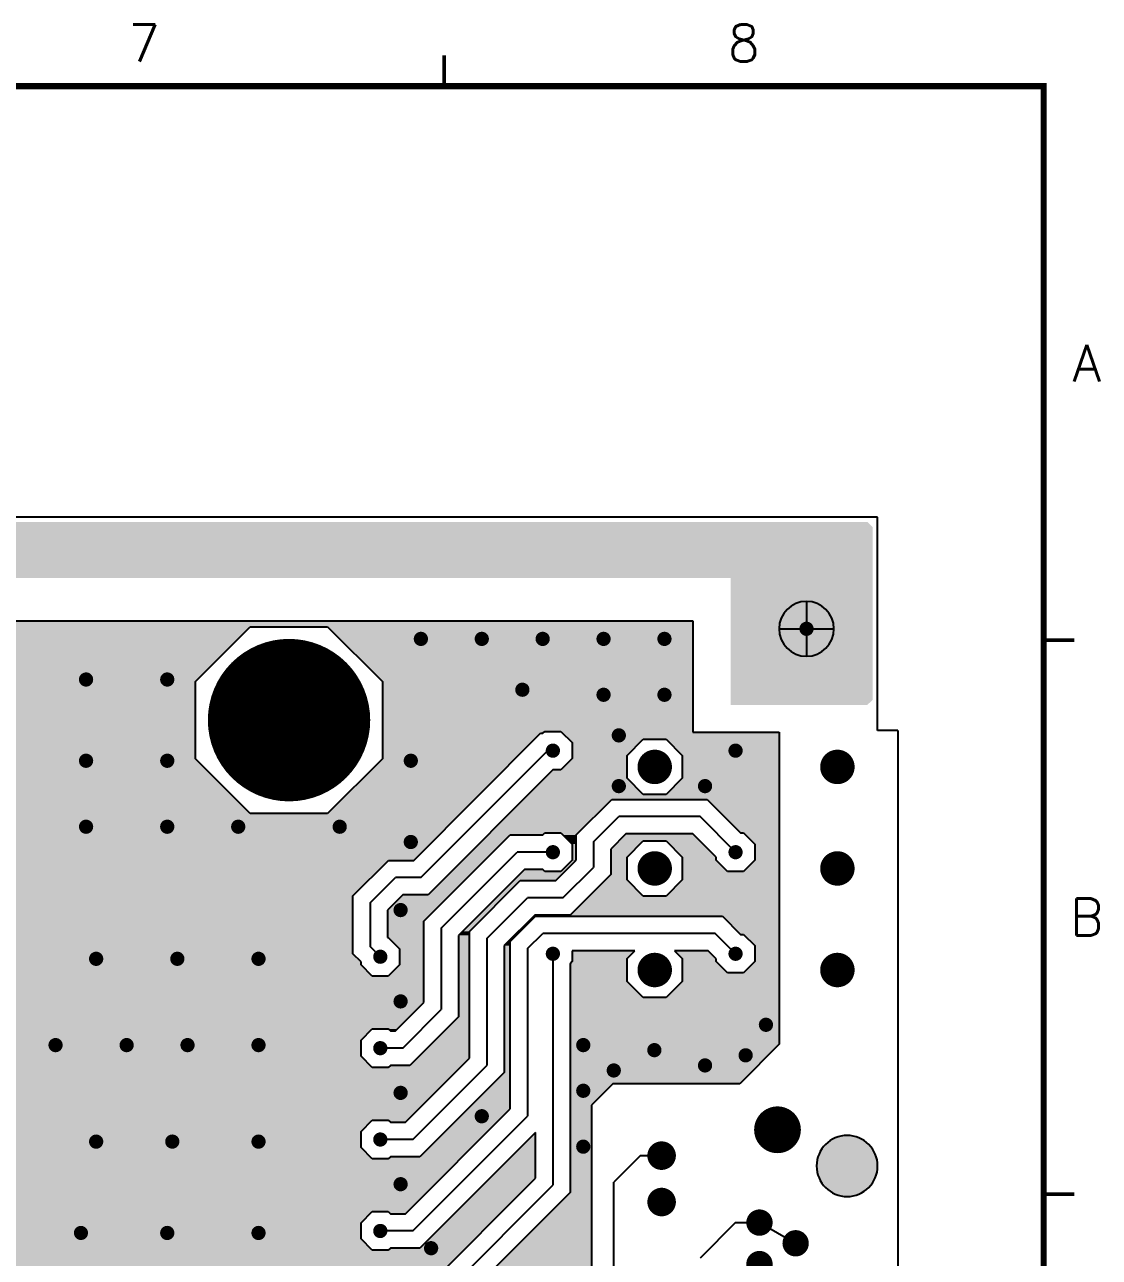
# Model space of a CAD drawing. Extents: x 295 to 953, y 10 to 290.
# Drawn here: x 799.1 to 886.5, y 189.9 to 290 of the extents above; entities that cross this region are included whole.
import ezdxf
from ezdxf.enums import TextEntityAlignment as Align

# ---------------------------------------------------------------- set-up
doc = ezdxf.new("R2010")
doc.units = 0
doc.header["$LTSCALE"] = 5
doc.header["$MEASUREMENT"] = 0
doc.layers.get('0').update_dxf_attribs({"linetype": 'CONTINUOUS', "lineweight": 25})
for name, color, linetype in [('19_SOLD_GBR', 4, 'CONTINUOUS'), ('문자', 4, 'CONTINUOUS'), ('테두리', 3, 'CONTINUOUS')]:
    doc.layers.add(name, color=color, linetype=linetype)
doc.styles.get("Standard").update_dxf_attribs({"font": 'simplex.shx'})

# ---------------------------------------------------------------- blocks, each defined once
blk = doc.blocks.new('C')
at = {"layer": '테두리'}
blk.add_line((405, 285), (405, 15), dxfattribs=at)
for points, const_width in [([(356.25, 287.5), (356.25, 285)], 0.3), ([(15, 285), (15, 15), (405, 15), (405, 285), (15, 285)], 0.5), ([(407.5, 240), (405, 240)], 0.3), ([(407.5, 195), (405, 195)], 0.3)]:
    blk.add_lwpolyline(points, dxfattribs=dict(at, const_width=const_width))
at = {"layer": '문자'}
for s, p in [('7', (331.88, 288.5)), ('8', (380.62, 288.5)), ('A', (408.5, 262.5)), ('B', (408.5, 217.5))]:
    blk.add_text(s, height=3, dxfattribs=at).set_placement(p, align=Align.MIDDLE)

msp = doc.modelspace()

# ---------------------------------------------------------------- hatches: boundary and pattern name
at = {"linetype": 'Continuous'}
h = msp.add_hatch(color=256, dxfattribs=at)
h.dxf.hatch_style = 1
h.paths.add_polyline_path([(863.53, 197.28, 1), (868.48, 197.28, 1)])

# ---------------------------------------------------------------- linework, layer by layer
for points, const_width in [([(862.99, 240.92, -1), (862.41, 240.92, -1)], 0.577), ([(831.64, 240.1, -1), (831.06, 240.1, -1)], 0.577), ([(836.59, 240.1, -1), (836.01, 240.1, -1)], 0.577), ([(841.54, 240.1, -1), (840.96, 240.1, -1)], 0.577), ([(846.49, 240.1, -1), (845.91, 240.1, -1)], 0.577), ([(851.44, 240.1, -1), (850.86, 240.1, -1)], 0.577), ([(823.93, 233.5, -1), (817.33, 233.5, -1)], 6.6), ([(804.42, 236.8, -1), (803.84, 236.8, -1)], 0.577), ([(811.02, 236.8, -1), (810.44, 236.8, -1)], 0.577), ([(839.89, 235.97, -1), (839.31, 235.97, -1)], 0.577), ([(846.49, 235.56, -1), (845.91, 235.56, -1)], 0.577), ([(851.44, 235.56, -1), (850.86, 235.56, -1)], 0.577), ([(847.73, 232.26, -1), (847.15, 232.26, -1)], 0.577), ([(842.37, 231.02, -1), (841.79, 231.02, -1)], 0.577), ([(857.22, 231.02, -1), (856.64, 231.02, -1)], 0.577), ([(804.42, 230.2, -1), (803.84, 230.2, -1)], 0.577), ([(811.02, 230.2, -1), (810.44, 230.2, -1)], 0.577), ([(830.82, 230.2, -1), (830.24, 230.2, -1)], 0.577), ([(851.06, 229.7, -1), (849.66, 229.7, -1)], 1.4), ([(865.91, 229.7, -1), (864.51, 229.7, -1)], 1.4), ([(847.73, 228.14, -1), (847.15, 228.14, -1)], 0.577), ([(854.74, 228.14, -1), (854.16, 228.14, -1)], 0.577), ([(804.42, 224.84, -1), (803.84, 224.84, -1)], 0.577), ([(811.02, 224.84, -1), (810.44, 224.84, -1)], 0.577), ([(816.79, 224.84, -1), (816.21, 224.84, -1)], 0.577), ([(825.04, 224.84, -1), (824.46, 224.84, -1)], 0.577), ([(830.82, 223.6, -1), (830.24, 223.6, -1)], 0.577), ([(842.37, 222.77, -1), (841.79, 222.77, -1)], 0.577), ([(857.22, 222.77, -1), (856.64, 222.77, -1)], 0.577), ([(851.06, 221.45, -1), (849.66, 221.45, -1)], 1.4), ([(865.91, 221.45, -1), (864.51, 221.45, -1)], 1.4), ([(829.99, 218.07, -1), (829.41, 218.07, -1)], 0.577), ([(805.24, 214.11, -1), (804.66, 214.11, -1)], 0.577), ([(811.84, 214.11, -1), (811.26, 214.11, -1)], 0.577), ([(818.44, 214.11, -1), (817.86, 214.11, -1)], 0.577), ([(828.34, 214.28, -1), (827.76, 214.28, -1)], 0.577), ([(842.37, 214.52, -1), (841.79, 214.52, -1)], 0.577), ([(851.06, 213.2, -1), (849.66, 213.2, -1)], 1.4), ([(857.22, 214.52, -1), (856.64, 214.52, -1)], 0.577), ([(865.91, 213.2, -1), (864.51, 213.2, -1)], 1.4), ([(829.99, 210.65, -1), (829.41, 210.65, -1)], 0.577), ([(859.69, 208.75, -1), (859.11, 208.75, -1)], 0.577), ([(801.94, 207.1, -1), (801.36, 207.1, -1)], 0.577), ([(807.72, 207.1, -1), (807.14, 207.1, -1)], 0.577), ([(812.67, 207.1, -1), (812.09, 207.1, -1)], 0.577), ([(818.44, 207.1, -1), (817.86, 207.1, -1)], 0.577), ([(828.34, 206.85, -1), (827.76, 206.85, -1)], 0.577), ([(844.84, 207.1, -1), (844.26, 207.1, -1)], 0.577), ([(850.62, 206.69, -1), (850.04, 206.69, -1)], 0.577), ([(858.04, 206.27, -1), (857.46, 206.27, -1)], 0.577), ([(847.32, 205.04, -1), (846.74, 205.04, -1)], 0.577), ([(854.74, 205.45, -1), (854.16, 205.45, -1)], 0.577), ([(829.99, 203.22, -1), (829.41, 203.22, -1)], 0.577), ([(844.84, 203.39, -1), (844.26, 203.39, -1)], 0.577), ([(836.59, 201.32, -1), (836.01, 201.32, -1)], 0.577), ([(861.29, 200.22, -1), (859.39, 200.22, -1)], 1.9), ([(805.24, 199.26, -1), (804.66, 199.26, -1)], 0.577), ([(811.43, 199.26, -1), (810.85, 199.26, -1)], 0.577), ([(818.44, 199.26, -1), (817.86, 199.26, -1)], 0.577), ([(828.34, 199.43, -1), (827.76, 199.43, -1)], 0.577), ([(844.84, 198.85, -1), (844.26, 198.85, -1)], 0.577), ([(851.5, 198.12, -1), (850.34, 198.12, -1)], 1.16), ([(829.99, 195.8, -1), (829.41, 195.8, -1)], 0.577), ([(851.5, 194.35, -1), (850.34, 194.35, -1)], 1.16), ([(859.41, 192.68, -1), (858.34, 192.68, -1)], 1.07), ([(804, 191.84, -1), (803.43, 191.84, -1)], 0.577), ([(811.02, 191.84, -1), (810.44, 191.84, -1)], 0.577), ([(818.44, 191.84, -1), (817.86, 191.84, -1)], 0.577), ([(828.34, 192, -1), (827.76, 192, -1)], 0.577), ([(862.35, 191, -1), (861.28, 191, -1)], 1.07), ([(832.47, 190.6, -1), (831.89, 190.6, -1)], 0.577), ([(859.41, 189.31, -1), (858.34, 189.31, -1)], 1.07)]:
    msp.add_lwpolyline(points, format="xyb", close=True, dxfattribs=dict(const_width=const_width))
at = {"layer": '19_SOLD_GBR', "color": 7}
for p, q in [((868.48, 250), (508.78, 250)), ((868.48, 232.67), (868.48, 250)), ((862.7, 243.15), (862.7, 238.7)), ((520.4, 241.58), (853.46, 241.58)), ((853.46, 241.58), (853.46, 232.51)), ((813.04, 236.64), (817.48, 241.09)), ((817.48, 241.09), (823.77, 241.09)), ((823.77, 241.09), (828.22, 236.64)), ((860.48, 240.92), (864.93, 240.92)), ((813.04, 230.36), (813.04, 236.64)), ((828.22, 236.64), (828.22, 230.36)), ((830.77, 222.11), (841.08, 232.43)), ((841.08, 232.43), (841.26, 232.43)), ((841.26, 232.43), (841.43, 232.59)), ((841.43, 232.59), (842.73, 232.59)), ((842.73, 232.59), (843.65, 231.68)), ((853.46, 232.51), (860.48, 232.51)), ((860.48, 232.51), (860.48, 207.17)), ((870.13, 232.67), (868.48, 232.67)), ((870.13, 232.67), (870.13, 102.32)), ((843.65, 231.68), (843.65, 230.38)), ((848.12, 230.63), (849.43, 231.95)), ((849.43, 231.95), (851.29, 231.95)), ((851.29, 231.95), (852.6, 230.63)), ((817.48, 225.91), (813.04, 230.36)), ((828.22, 230.36), (823.77, 225.91)), ((831.35, 220.71), (841.67, 231.02)), ((842.08, 231.02), (841.67, 231.02)), ((843.65, 230.38), (842.73, 229.46)), ((848.12, 228.78), (848.12, 230.63)), ((852.6, 230.63), (852.6, 228.78)), ((842.08, 229.46), (831.93, 219.31)), ((842.73, 229.46), (842.08, 229.46)), ((849.43, 227.46), (848.12, 228.78)), ((852.6, 228.78), (851.29, 227.46)), ((851.29, 227.46), (849.43, 227.46)), ((843.98, 224.18), (846.86, 227.06)), ((846.86, 227.06), (854.62, 227.06)), ((854.62, 227.06), (857.34, 224.34)), ((823.77, 225.91), (817.48, 225.91)), ((845.38, 223.6), (847.44, 225.66)), ((854.04, 225.66), (847.44, 225.66)), ((856.93, 222.77), (854.04, 225.66)), ((841.26, 224.18), (841.43, 224.34)), ((841.43, 224.34), (842.73, 224.34)), ((842.73, 224.34), (843.65, 223.43)), ((857.34, 224.34), (857.58, 224.34)), ((857.58, 224.34), (858.5, 223.43)), ((831.6, 217.17), (838.61, 224.18)), ((838.61, 224.18), (841.26, 224.18)), ((843.65, 223.43), (843.65, 222.13)), ((843.98, 222.12), (843.98, 224.18)), ((845.38, 223.6), (845.38, 221.54)), ((848.02, 224.26), (846.78, 223.02)), ((853.46, 224.26), (848.02, 224.26)), ((848.12, 222.38), (849.43, 223.7)), ((849.43, 223.7), (851.29, 223.7)), ((851.29, 223.7), (852.6, 222.38)), ((855.36, 222.36), (853.46, 224.26)), ((858.5, 223.43), (858.5, 222.13)), ((833, 216.59), (839.19, 222.77)), ((842.08, 222.77), (839.19, 222.77)), ((846.78, 223.02), (846.78, 220.96)), ((848.12, 220.53), (848.12, 222.38)), ((852.6, 222.38), (852.6, 220.53)), ((855.36, 222.13), (855.36, 222.36)), ((825.83, 219.23), (828.71, 222.11)), ((828.71, 222.11), (830.77, 222.11)), ((839.77, 221.37), (834.41, 216.01)), ((841.26, 221.37), (839.77, 221.37)), ((841.43, 221.21), (841.26, 221.37)), ((842.32, 220.46), (843.98, 222.12)), ((843.65, 222.13), (842.73, 221.21)), ((842.9, 219.06), (845.38, 221.54)), ((856.28, 221.21), (855.36, 222.13)), ((858.5, 222.13), (857.58, 221.21)), ((827.23, 218.65), (829.29, 220.71)), ((831.35, 220.71), (829.29, 220.71)), ((835.31, 216.34), (839.43, 220.46)), ((839.43, 220.46), (842.32, 220.46)), ((842.73, 221.21), (841.43, 221.21)), ((846.78, 220.96), (843.48, 217.66)), ((849.43, 219.21), (848.12, 220.53)), ((852.6, 220.53), (851.29, 219.21)), ((857.58, 221.21), (856.28, 221.21)), ((825.83, 214.52), (825.83, 219.23)), ((827.23, 218.65), (827.23, 215.1)), ((829.87, 219.31), (828.63, 218.07)), ((831.93, 219.31), (829.87, 219.31)), ((836.72, 215.76), (840.02, 219.06)), ((842.9, 219.06), (840.02, 219.06)), ((851.29, 219.21), (849.43, 219.21)), ((828.63, 218.07), (828.63, 215.84)), ((840.6, 217.66), (838.12, 215.18)), ((838.61, 215.52), (840.67, 217.58)), ((843.48, 217.66), (840.6, 217.66)), ((840.67, 217.58), (855.86, 217.58)), ((855.86, 217.58), (857.34, 216.09)), ((831.6, 210.57), (831.6, 217.17)), ((833, 216.59), (833, 209.99)), ((835.31, 206.03), (835.31, 216.34)), ((828.63, 215.84), (828.7, 215.84)), ((828.7, 215.84), (829.62, 214.93)), ((834.41, 216.01), (834.41, 209.41)), ((836.72, 215.76), (836.72, 205.45)), ((838.61, 201.91), (838.61, 215.52)), ((840.02, 214.94), (841.25, 216.17)), ((855.28, 216.17), (841.25, 216.17)), ((856.93, 214.52), (855.28, 216.17)), ((857.34, 216.09), (857.58, 216.09)), ((857.58, 216.09), (858.5, 215.18)), ((826.49, 213.86), (825.83, 214.52)), ((828.05, 214.28), (827.23, 215.1)), ((829.62, 214.93), (829.62, 213.63)), ((838.12, 215.18), (838.12, 204.87)), ((840.02, 214.94), (840.02, 201.32)), ((842.08, 214.52), (842.08, 195.71)), ((843.65, 214.77), (843.65, 213.88)), ((848.75, 214.77), (843.65, 214.77)), ((848.12, 214.13), (848.75, 214.77)), ((851.97, 214.77), (852.6, 214.13)), ((854.7, 214.77), (851.97, 214.77)), ((855.36, 214.11), (854.7, 214.77)), ((858.5, 215.18), (858.5, 213.88)), ((826.49, 213.63), (826.49, 213.86)), ((827.4, 212.71), (826.49, 213.63)), ((829.62, 213.63), (828.7, 212.71)), ((843.65, 213.88), (843.48, 213.71)), ((843.48, 213.71), (843.48, 195.13)), ((848.12, 212.28), (848.12, 214.13)), ((852.6, 214.13), (852.6, 212.28)), ((855.36, 213.88), (855.36, 214.11)), ((856.28, 212.96), (855.36, 213.88)), ((858.5, 213.88), (857.58, 212.96)), ((828.7, 212.71), (827.4, 212.71)), ((857.58, 212.96), (856.28, 212.96)), ((849.43, 210.96), (848.12, 212.28)), ((852.6, 212.28), (851.29, 210.96)), ((829.29, 208.25), (831.6, 210.57)), ((851.29, 210.96), (849.43, 210.96)), ((829.87, 206.85), (833, 209.99)), ((834.41, 209.41), (830.45, 205.45)), ((826.49, 207.5), (827.4, 208.42)), ((827.4, 208.42), (828.7, 208.42)), ((828.7, 208.42), (828.87, 208.25)), ((826.49, 206.2), (826.49, 207.5)), ((828.87, 208.25), (829.29, 208.25)), ((829.87, 206.85), (828.05, 206.85)), ((860.48, 207.17), (857.27, 203.96)), ((827.4, 205.28), (826.49, 206.2)), ((828.87, 205.45), (828.7, 205.28)), ((830.45, 205.45), (828.87, 205.45)), ((830.11, 200.83), (835.31, 206.03)), ((830.69, 199.43), (836.72, 205.45)), ((828.7, 205.28), (827.4, 205.28)), ((838.12, 204.87), (831.27, 198.02)), ((846.96, 203.96), (845.21, 202.22)), ((857.27, 203.96), (846.96, 203.96)), ((830.11, 193.4), (838.61, 201.91)), ((830.69, 192), (840.02, 201.32)), ((845.21, 202.22), (845.21, 172.92)), ((826.49, 200.08), (827.4, 200.99)), ((827.4, 200.99), (828.7, 200.99)), ((828.7, 200.99), (828.87, 200.83)), ((828.87, 200.83), (830.11, 200.83)), ((826.49, 198.78), (826.49, 200.08)), ((830.69, 199.43), (828.05, 199.43)), ((840.67, 200), (831.27, 190.6)), ((840.67, 196.3), (840.67, 200)), ((827.4, 197.86), (826.49, 198.78)), ((828.7, 197.86), (827.4, 197.86)), ((828.87, 198.02), (828.7, 197.86)), ((831.27, 198.02), (828.87, 198.02)), ((849.19, 198.12), (847.03, 195.96)), ((849.19, 198.12), (850.92, 198.12)), ((830.52, 186.14), (840.67, 196.3)), ((830.94, 184.58), (842.08, 195.71)), ((847.03, 172.86), (847.03, 195.96)), ((843.48, 195.13), (832.51, 184.16)), ((826.49, 192.65), (827.4, 193.57)), ((827.4, 193.57), (828.7, 193.57)), ((828.7, 193.57), (828.87, 193.4)), ((828.87, 193.4), (830.11, 193.4)), ((826.49, 191.35), (826.49, 192.65)), ((856.93, 192.68), (854.04, 189.79)), ((856.93, 192.68), (858.87, 192.68)), ((858.87, 192.68), (861.81, 191)), ((827.4, 190.43), (826.49, 191.35)), ((830.69, 192), (828.05, 192)), ((828.7, 190.43), (827.4, 190.43)), ((828.87, 190.6), (828.7, 190.43)), ((831.27, 190.6), (828.87, 190.6))]:
    msp.add_line(p, q, dxfattribs=at)
for centre, radius, start, end in [((862.7, 240.92), 2.23, 0, 180), ((862.7, 240.92), 2.23, 180, 0), ((866, 197.28), 2.48, 0, 180), ((866, 197.28), 2.48, 180, 0)]:
    msp.add_arc(centre, radius, start, end, dxfattribs=at)
for points in [[(868.07, 249.18), (867.65, 249.59), (508.53, 249.18), (508.94, 249.59)], [(867.65, 249.59), (867.65, 249.59), (508.94, 249.59), (867.65, 249.59)], [(868.07, 246.53), (868.07, 249.18), (505.89, 246.53), (508.53, 249.18)], [(868.07, 245.05), (868.07, 246.53), (505.89, 245.05), (505.89, 246.53)], [(868.07, 245.05), (868.07, 245.05), (856.52, 245.05), (505.89, 245.05)], [(868.07, 235.97), (868.07, 245.05), (856.52, 235.97), (856.52, 245.05)], [(853.46, 241.09), (853.46, 241.58), (519.9, 241.09), (520.4, 241.58)], [(853.46, 241.58), (853.46, 241.58), (849.43, 241.58), (853.46, 241.58)], [(817.48, 241.09), (817.48, 241.09), (625.77, 241.09), (619.48, 241.09)], [(814.24, 237.84), (817.48, 241.09), (629.02, 237.84), (625.77, 241.09)], [(853.46, 241.09), (853.46, 241.09), (823.77, 241.09), (817.48, 241.09)], [(853.46, 236.64), (853.46, 241.09), (828.22, 236.64), (823.77, 241.09)], [(814.04, 237.64), (814.24, 237.84), (741.63, 237.64), (741.02, 237.84)], [(813.84, 237.45), (814.04, 237.64), (741.77, 237.45), (741.63, 237.64)], [(813.04, 236.64), (813.84, 237.45), (742.57, 236.64), (741.77, 237.45)], [(813.04, 234.78), (813.04, 236.64), (744.43, 234.78), (742.57, 236.64)], [(853.46, 232.59), (853.46, 236.64), (828.22, 232.59), (828.22, 236.64)], [(868.07, 235.15), (868.07, 235.97), (856.52, 235.15), (856.52, 235.97)], [(813.04, 234.75), (813.04, 234.78), (744.51, 234.75), (744.43, 234.78)], [(813.04, 234.23), (813.04, 234.75), (744.89, 234.23), (744.51, 234.75)], [(867.65, 234.74), (868.07, 235.15), (856.52, 234.74), (856.52, 235.15)], [(813.04, 230.36), (813.04, 234.23), (744.89, 230.36), (744.89, 234.23)], [(841.26, 232.43), (841.43, 232.59), (828.22, 232.43), (828.22, 232.59)], [(839.01, 230.36), (841.08, 232.43), (828.22, 230.36), (828.22, 232.43)], [(853.46, 232.59), (853.46, 232.59), (842.73, 232.59), (841.43, 232.59)], [(853.46, 232.51), (853.46, 232.59), (842.81, 232.51), (842.73, 232.59)], [(860.48, 231.95), (860.48, 232.51), (843.37, 231.95), (842.81, 232.51)], [(849.16, 231.68), (849.43, 231.95), (843.65, 231.68), (843.37, 231.95)], [(848.12, 230.63), (849.16, 231.68), (843.65, 230.63), (843.65, 231.68)], [(860.48, 231.95), (860.48, 231.95), (851.29, 231.95), (849.43, 231.95)], [(860.48, 230.63), (860.48, 231.95), (852.6, 230.63), (851.29, 231.95)], [(815.99, 227.4), (813.04, 230.36), (744.89, 227.4), (744.89, 230.36)], [(834.57, 225.91), (839.01, 230.36), (823.77, 225.91), (828.22, 230.36)], [(848.12, 229.46), (848.12, 230.38), (842.73, 229.46), (843.65, 230.38)], [(848.12, 230.38), (848.12, 230.63), (843.65, 230.38), (843.65, 230.63)], [(860.48, 228.78), (860.48, 230.63), (852.6, 228.78), (852.6, 230.63)], [(848.12, 228.8), (848.12, 229.46), (841.43, 228.8), (842.08, 229.46)], [(848.12, 229.46), (848.12, 229.46), (842.08, 229.46), (842.73, 229.46)], [(849.43, 227.46), (848.12, 228.78), (840.08, 227.46), (841.4, 228.78)], [(848.12, 228.78), (848.12, 228.8), (841.4, 228.78), (841.43, 228.8)], [(860.48, 227.46), (860.48, 228.78), (851.29, 227.46), (852.6, 228.78)], [(816.51, 226.88), (815.99, 227.4), (744.51, 226.88), (744.89, 227.4)], [(860.48, 227.06), (860.48, 227.46), (839.69, 227.06), (840.08, 227.46)], [(816.9, 226.49), (816.54, 226.86), (744.07, 226.49), (744.43, 226.86)], [(817.48, 225.91), (816.9, 226.49), (744.07, 225.91), (744.07, 226.49)], [(816.54, 226.86), (816.51, 226.88), (744.43, 226.86), (744.51, 226.88)], [(844.14, 224.34), (846.86, 227.06), (836.97, 224.34), (839.69, 227.06)], [(860.48, 227.06), (860.48, 227.06), (854.62, 227.06), (846.86, 227.06)], [(860.48, 224.34), (860.48, 227.06), (857.34, 224.34), (854.62, 227.06)], [(830.77, 222.11), (834.57, 225.91), (744.07, 222.11), (744.07, 225.91)], [(841.26, 224.18), (841.43, 224.34), (836.8, 224.18), (836.97, 224.34)], [(844.14, 224.34), (844.14, 224.34), (842.73, 224.34), (841.43, 224.34)], [(843.98, 224.18), (844.14, 224.34), (842.89, 224.18), (842.73, 224.34)], [(860.48, 224.34), (860.48, 224.34), (857.58, 224.34), (857.34, 224.34)], [(860.48, 223.43), (860.48, 224.34), (858.5, 223.43), (857.58, 224.34)], [(833.74, 219.31), (838.61, 224.18), (831.93, 219.31), (836.8, 224.18)], [(843.98, 223.43), (843.98, 224.18), (843.65, 223.43), (842.89, 224.18)], [(843.98, 222.13), (843.98, 223.43), (843.65, 222.13), (843.65, 223.43)], [(848.75, 223.02), (849.43, 223.7), (846.78, 223.02), (847.46, 223.7)], [(854.02, 223.7), (853.46, 224.26), (847.46, 223.7), (848.02, 224.26)], [(853.46, 224.26), (853.46, 224.26), (849.43, 224.26), (853.46, 224.26)], [(854.02, 223.7), (854.02, 223.7), (851.29, 223.7), (849.43, 223.7)], [(855.34, 222.38), (854.02, 223.7), (852.6, 222.38), (851.29, 223.7)], [(860.48, 222.13), (860.48, 223.43), (858.5, 222.13), (858.5, 223.43)], [(848.12, 222.38), (848.75, 223.02), (846.78, 222.38), (846.78, 223.02)], [(848.12, 220.96), (848.12, 222.38), (846.78, 220.96), (846.78, 222.38)], [(855.36, 222.36), (855.34, 222.38), (852.6, 222.36), (852.6, 222.38)], [(855.36, 222.13), (855.36, 222.36), (852.6, 222.13), (852.6, 222.36)], [(825.83, 219.23), (828.71, 222.11), (744.07, 219.23), (744.07, 222.11)], [(841.43, 221.21), (841.26, 221.37), (839.61, 221.21), (839.77, 221.37)], [(841.26, 221.37), (841.26, 221.37), (839.77, 221.37), (841.26, 221.37)], [(843.06, 221.21), (843.98, 222.12), (842.73, 221.21), (843.64, 222.12)], [(843.98, 222.12), (843.98, 222.13), (843.64, 222.12), (843.65, 222.13)], [(856.28, 221.21), (855.36, 222.13), (852.6, 221.21), (852.6, 222.13)], [(860.48, 221.21), (860.48, 222.13), (857.58, 221.21), (858.5, 222.13)], [(835.31, 216.34), (839.43, 220.46), (834.74, 216.34), (838.86, 220.46)], [(842.32, 220.46), (843.06, 221.21), (838.86, 220.46), (839.61, 221.21)], [(849.43, 219.21), (848.12, 220.53), (845.03, 219.21), (846.35, 220.53)], [(848.12, 220.53), (848.12, 220.96), (846.35, 220.53), (846.78, 220.96)], [(860.48, 219.21), (860.48, 220.53), (851.29, 219.21), (852.6, 220.53)], [(860.48, 220.53), (860.48, 221.21), (852.6, 220.53), (852.6, 221.21)], [(825.83, 214.52), (825.83, 219.23), (744.07, 214.52), (744.07, 219.23)], [(832.5, 218.07), (833.74, 219.31), (828.63, 218.07), (829.87, 219.31)], [(833.74, 219.31), (833.74, 219.31), (829.87, 219.31), (831.93, 219.31)], [(860.48, 217.66), (860.48, 219.21), (843.48, 217.66), (845.03, 219.21)], [(831.6, 217.17), (832.5, 218.07), (828.63, 217.17), (828.63, 218.07)], [(838.61, 215.52), (840.67, 217.58), (838.45, 215.52), (840.51, 217.58)], [(860.48, 217.58), (860.48, 217.66), (840.51, 217.58), (840.6, 217.66)], [(860.48, 217.66), (860.48, 217.66), (840.67, 217.66), (843.48, 217.66)], [(860.48, 217.58), (860.48, 217.58), (855.86, 217.58), (840.67, 217.58)], [(860.48, 216.09), (860.48, 217.58), (857.34, 216.09), (855.86, 217.58)], [(831.6, 215.84), (831.6, 217.17), (828.63, 215.84), (828.63, 217.17)], [(835.31, 216.01), (835.31, 216.34), (834.41, 216.01), (834.74, 216.34)], [(831.6, 215.84), (831.6, 215.84), (828.7, 215.84), (828.63, 215.84)], [(831.6, 214.93), (831.6, 215.84), (829.62, 214.93), (828.7, 215.84)], [(835.31, 209.41), (835.31, 216.01), (834.41, 209.41), (834.41, 216.01)], [(838.61, 215.18), (838.61, 215.52), (838.12, 215.18), (838.45, 215.52)], [(860.48, 216.09), (860.48, 216.09), (857.58, 216.09), (857.34, 216.09)], [(860.48, 215.18), (860.48, 216.09), (858.5, 215.18), (857.58, 216.09)], [(826.49, 213.86), (825.83, 214.52), (744.07, 213.86), (744.07, 214.52)], [(831.6, 213.63), (831.6, 214.93), (829.62, 213.63), (829.62, 214.93)], [(838.61, 204.87), (838.61, 215.18), (838.12, 204.87), (838.12, 215.18)], [(848.12, 214.13), (848.75, 214.77), (843.65, 214.13), (843.65, 214.77)], [(848.75, 214.77), (848.75, 214.77), (843.65, 214.77), (848.75, 214.77)], [(855.34, 214.13), (854.7, 214.77), (852.6, 214.13), (851.97, 214.77)], [(854.7, 214.77), (854.7, 214.77), (851.97, 214.77), (854.7, 214.77)], [(860.48, 213.88), (860.48, 215.18), (858.5, 213.88), (858.5, 215.18)], [(826.49, 213.63), (826.49, 213.86), (744.07, 213.63), (744.07, 213.86)], [(827.4, 212.71), (826.49, 213.63), (744.07, 212.71), (744.07, 213.63)], [(831.6, 212.71), (831.6, 213.63), (828.7, 212.71), (829.62, 213.63)], [(848.12, 213.71), (848.12, 213.88), (843.48, 213.71), (843.65, 213.88)], [(848.12, 212.28), (848.12, 213.71), (843.48, 212.28), (843.48, 213.71)], [(848.12, 213.88), (848.12, 214.13), (843.65, 213.88), (843.65, 214.13)], [(855.36, 214.11), (855.34, 214.13), (852.6, 214.11), (852.6, 214.13)], [(855.36, 213.88), (855.36, 214.11), (852.6, 213.88), (852.6, 214.11)], [(856.28, 212.96), (855.36, 213.88), (852.6, 212.96), (852.6, 213.88)], [(860.48, 212.96), (860.48, 213.88), (857.58, 212.96), (858.5, 213.88)], [(831.6, 210.57), (831.6, 212.71), (744.07, 210.57), (744.07, 212.71)], [(860.48, 212.28), (860.48, 212.96), (852.6, 212.28), (852.6, 212.96)], [(849.43, 210.96), (848.12, 212.28), (843.48, 210.96), (843.48, 212.28)], [(860.48, 210.96), (860.48, 212.28), (851.29, 210.96), (852.6, 212.28)], [(829.45, 208.42), (831.6, 210.57), (744.07, 208.42), (744.07, 210.57)], [(860.48, 207.17), (860.48, 210.96), (843.48, 207.17), (843.48, 210.96)], [(835.31, 206.03), (835.31, 209.41), (831.03, 206.03), (834.41, 209.41)], [(826.49, 207.5), (827.4, 208.42), (744.07, 207.5), (744.07, 208.42)], [(829.45, 208.42), (829.45, 208.42), (828.7, 208.42), (827.4, 208.42)], [(829.29, 208.25), (829.45, 208.42), (828.87, 208.25), (828.7, 208.42)], [(826.49, 206.2), (826.49, 207.5), (744.07, 206.2), (744.07, 207.5)], [(857.27, 203.96), (860.48, 207.17), (843.48, 203.96), (843.48, 207.17)], [(827.4, 205.28), (826.49, 206.2), (744.07, 205.28), (744.07, 206.2)], [(834.57, 205.28), (834.73, 205.45), (828.7, 205.28), (828.87, 205.45)], [(834.73, 205.45), (834.73, 205.45), (828.87, 205.45), (830.45, 205.45)], [(834.73, 205.45), (835.31, 206.03), (830.45, 205.45), (831.03, 206.03)], [(830.28, 200.99), (834.57, 205.28), (744.07, 200.99), (744.07, 205.28)], [(838.61, 201.91), (838.61, 204.87), (835.15, 201.91), (838.12, 204.87)], [(845.21, 202.22), (846.96, 203.96), (843.48, 202.22), (843.48, 203.96)], [(834.73, 198.02), (838.61, 201.91), (831.27, 198.02), (835.15, 201.91)], [(845.21, 195.13), (845.21, 202.22), (843.48, 195.13), (843.48, 202.22)], [(826.49, 200.08), (827.4, 200.99), (744.07, 200.08), (744.07, 200.99)], [(830.28, 200.99), (830.28, 200.99), (828.7, 200.99), (827.4, 200.99)], [(830.11, 200.83), (830.28, 200.99), (828.87, 200.83), (828.7, 200.99)], [(826.49, 198.78), (826.49, 200.08), (744.07, 198.78), (744.07, 200.08)], [(840.67, 196.3), (840.67, 200), (836.97, 196.3), (840.67, 200)], [(827.4, 197.86), (826.49, 198.78), (744.07, 197.86), (744.07, 198.78)], [(830.28, 193.57), (834.57, 197.86), (744.07, 193.57), (744.07, 197.86)], [(834.57, 197.86), (834.73, 198.02), (828.7, 197.86), (828.87, 198.02)], [(834.73, 198.02), (834.73, 198.02), (828.87, 198.02), (831.27, 198.02)], [(834.98, 190.6), (840.67, 196.3), (831.27, 190.6), (836.97, 196.3)], [(845.21, 184.16), (845.21, 195.13), (832.51, 184.16), (843.48, 195.13)], [(826.49, 192.65), (827.4, 193.57), (744.07, 192.65), (744.07, 193.57)], [(830.28, 193.57), (830.28, 193.57), (828.7, 193.57), (827.4, 193.57)], [(830.11, 193.4), (830.28, 193.57), (828.87, 193.4), (828.7, 193.57)], [(826.49, 191.35), (826.49, 192.65), (744.07, 191.35), (744.07, 192.65)], [(827.4, 190.43), (826.49, 191.35), (744.07, 190.43), (744.07, 191.35)], [(832.92, 188.54), (834.81, 190.43), (744.07, 188.54), (744.07, 190.43)], [(834.81, 190.43), (834.98, 190.6), (828.7, 190.43), (828.87, 190.6)], [(834.98, 190.6), (834.98, 190.6), (828.87, 190.6), (831.27, 190.6)]]:
    msp.add_solid(points, dxfattribs=at)

# ---------------------------------------------------------------- block references
msp.add_blockref('C', (476.98, 0))

doc.saveas('drawing.dxf')
